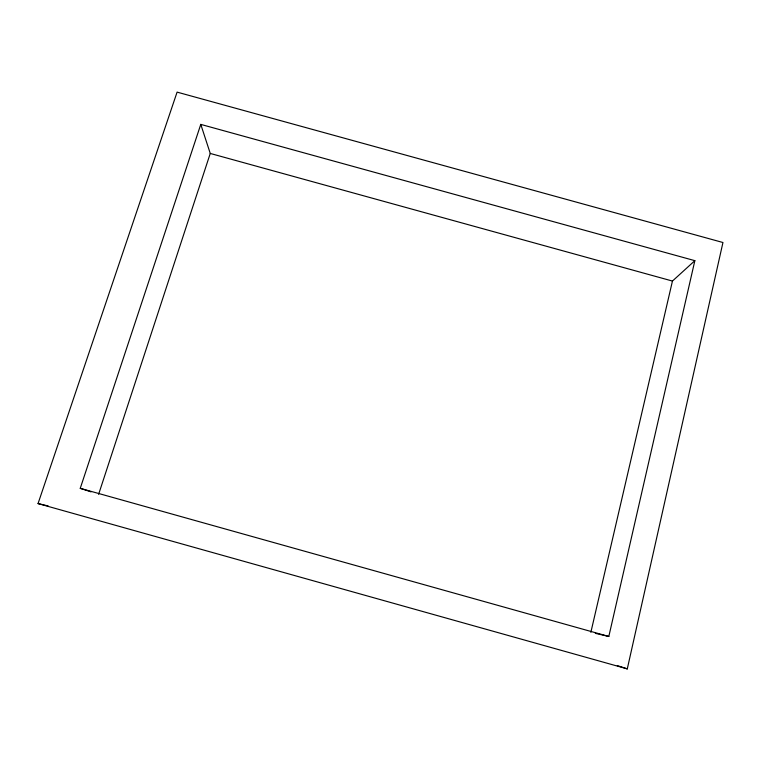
<?xml version="1.0" encoding="UTF-8"?>
<svg xmlns="http://www.w3.org/2000/svg" width="761" height="761" viewBox="0 0 761 761"><rect width="100%" height="100%" fill="white"/><g stroke="black" fill="none" stroke-linecap="round" stroke-linejoin="round"><path stroke-width="1.14" d="M627.283 668.881L722.95 242.512L177.094 92.119L38.05 503.573L627.283 668.881L617.304 665.571M595.349 633.352L608.819 636.462L694.85 260.662L200.78 124.395L80.247 488.334L91.054 491.872M590.859 632.315L672.448 281.056L694.85 260.662M98.607 494.355L210.255 153.446L200.78 124.395M38.05 503.573L48.152 505.941M210.255 153.446L672.448 281.056M80.247 488.334L608.819 636.462"/></g></svg>
